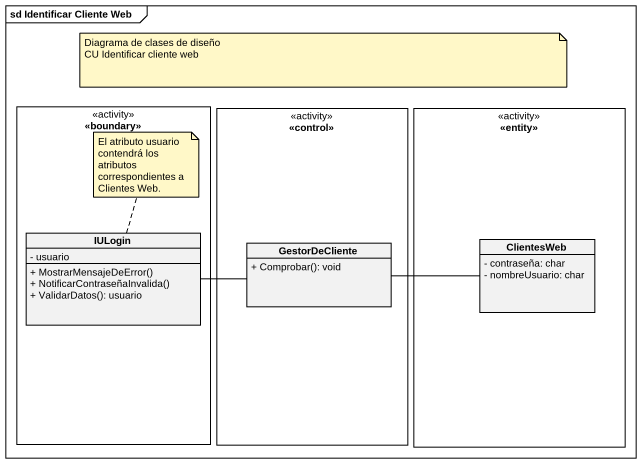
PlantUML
@startuml
mainframe sd Identificar Cliente Web
hide circle
hide empty members
skinparam classAttributeIconSize 0
rectangle "<<boundary>>" as boundary_ <<activity>> {
  class IULogin {
    - usuario
    + MostrarMensajeDeError()
    + NotificarContraseñaInvalida()
    + ValidarDatos(): usuario
  }
}
rectangle "<<control>>" as control_ <<activity>> {
  class GestorDeCliente {
    + Comprobar(): void
  }
}
rectangle "<<entity>>" as entity_ <<activity>> {
  class ClientesWeb {
    - contraseña: char
    - nombreUsuario: char
  }
}
IULogin -right- GestorDeCliente
GestorDeCliente -right- ClientesWeb
note as N1
  Diagrama de clases de diseño
  CU Identificar cliente web
end note
note top of IULogin : El atributo usuario contendrá los atributos correspondientes a Clientes Web.
@enduml
